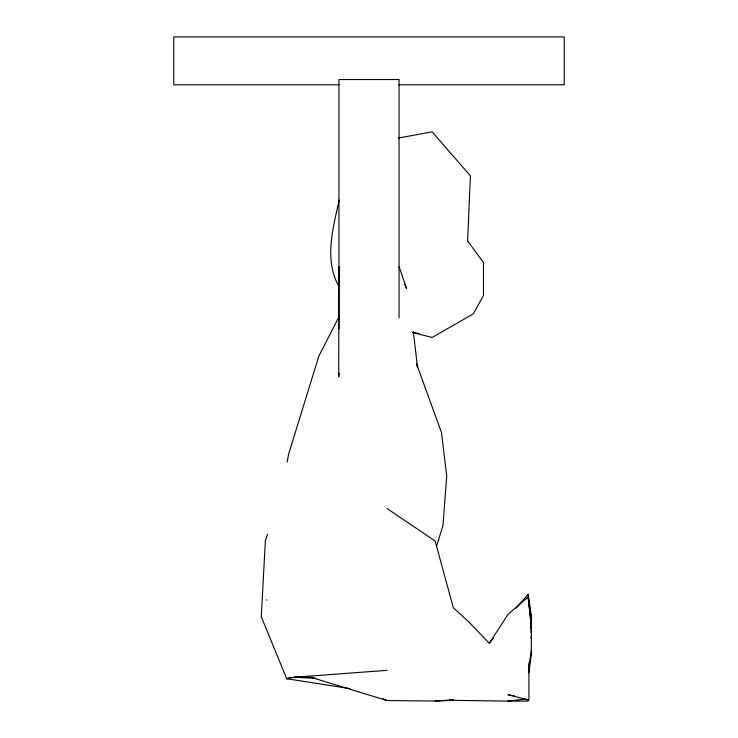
<?xml version="1.0" encoding="UTF-8"?>
<svg xmlns="http://www.w3.org/2000/svg" width="738" height="738" viewBox="0 0 738 738"><rect width="100%" height="100%" fill="white"/><g stroke="black" fill="none" stroke-linecap="round" stroke-linejoin="round"><path stroke-width="1.11" d="M338.936 266.639L338.733 376.712L339.093 373.308M467.597 240.975L470.41 175.884L432.154 131.834L398.704 138.006M531.019 620.732L531.332 616.212L528.205 594.247L516.213 608.149M531.009 627.992L531.332 624.606M530.954 632.309L531.332 628.896M528.925 667.18L531.332 650.547M528.694 672.862L531.332 654.837L531.332 616.212M530.991 638.195L531.332 636.027M339.176 200.063C333.041 228.236 323.714 260.219 339.305 287.082M436.573 546.065L442.975 525.474L446.73 475.872L441.481 432.533L416.73 364.387M339.351 316.15L318.927 355.854L288.54 454.423A497.643 496.729 16.1 0 1 287.137 462.108M387.035 508.537L435.134 540.982L453.289 607.706L469.008 622.143L489.331 643.278L507.965 614.431L528.205 596.941L531.332 626.479L528.205 596.941M489.331 643.278L493.63 637.936M267.636 534.183A497.643 496.729 16.1 0 1 265.366 540.484L261.289 616.793L286.695 678.711L291.067 677.272M349.83 688.591L286.695 678.711L294.084 677.272L387.035 670.344M315.818 678.342L294.084 677.272L311.205 677.383L387.035 700.546L435.134 701.035L453.289 700.362L507.965 701.1L525.613 699.024M286.695 678.711L288.982 678.554M435.134 701.035L453.289 699.799L449.885 699.504M339.139 84.778L173.771 84.778L173.771 36.9L564.229 36.9L564.229 84.778L398.861 84.778M507.965 701.1L528.205 701.1L528.205 699.43M311.205 677.383L313.493 677.558M449.885 699.975L453.289 700.362M412.487 332.534L419.046 333.548M514.58 695.934L507.965 694.679L528.925 700.122L528.925 663.038M412.487 332.487L432.154 337.451L473.316 313.862L483.473 295.551L483.473 262.46L467.394 240.68M382.819 698.702L387.035 700.546M404.692 284.361L406.573 288.54L399.064 266.639M416.472 363.281L417.588 367.69L413.271 331.38M530.88 626.922L531.332 629.044L530.963 626.848M528.795 604.256L529.183 606.516M529.57 608.767L531.332 618.905L528.205 597.771M530.963 622.927L531.332 625.114M528.205 594.247L528.205 595.723M399.064 317.755L399.064 79.538L338.936 79.538L338.936 328.899M266.787 599.708L266.787 600.234M531.332 624.311L531 622.134L531.332 624.311"/></g></svg>
